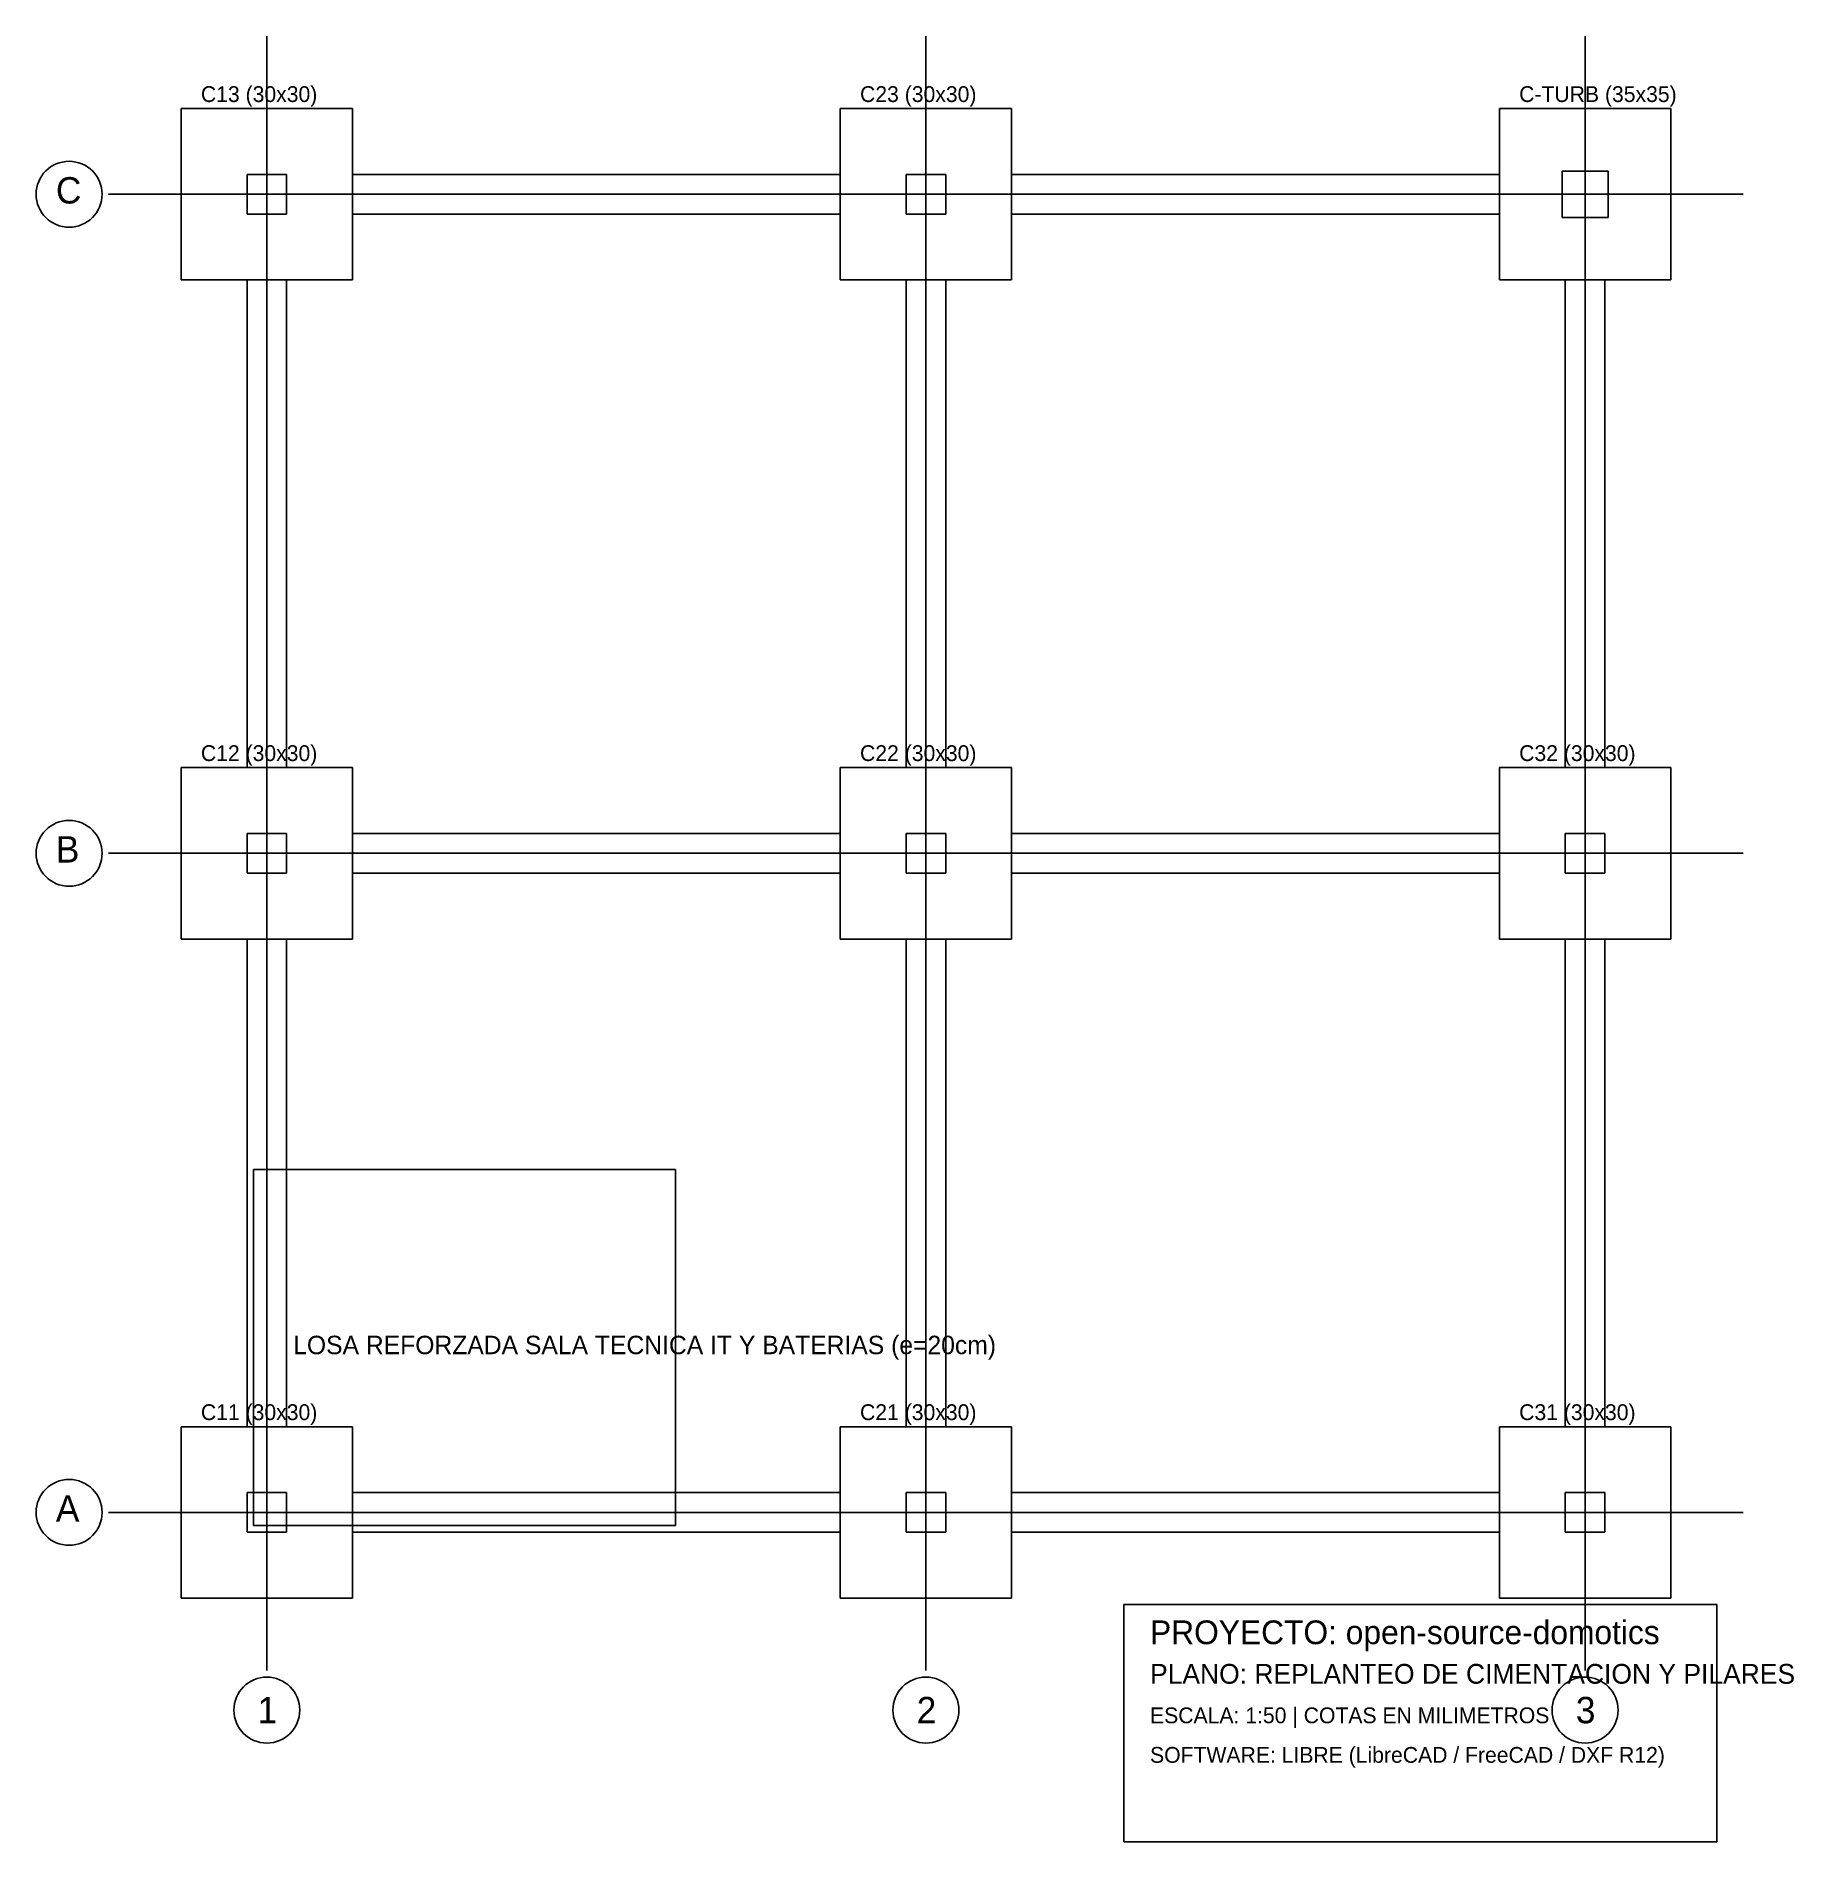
# Model space of a CAD drawing. Extents: x -1750 to 11584, y -2500 to 11200.
import ezdxf

# ---------------------------------------------------------------- set-up
doc = ezdxf.new("R2010")
doc.units = 0
for name, color, linetype in [('CIM_RIOSTRAS', 3, 'CONTINUOUS'), ('CIM_ZAPATAS', 4, 'CONTINUOUS'), ('EJES', 1, 'CONTINUOUS'), ('ESTR_COLUMNAS', 2, 'CONTINUOUS'), ('SALA_IT_LOSA', 6, 'CONTINUOUS'), ('TEXTO_COTAS', 7, 'CONTINUOUS')]:
    doc.layers.add(name, color=color, linetype=linetype)

msp = doc.modelspace()

# ---------------------------------------------------------------- linework, layer by layer
at = {"layer": 'CIM_RIOSTRAS'}
for p, q in [((4350, 10150), (650, 10150)), ((650, 10150), (650, 9850)), ((4350, 9850), (4350, 10150)), ((9350, 10150), (5650, 10150)), ((5650, 10150), (5650, 9850)), ((9350, 9850), (9350, 10150)), ((650, 9850), (4350, 9850)), ((5650, 9850), (9350, 9850)), ((150, 9350), (-150, 9350)), ((-150, 9350), (-150, 5650)), ((150, 5650), (150, 9350)), ((5150, 9350), (4850, 9350)), ((4850, 9350), (4850, 5650)), ((5150, 5650), (5150, 9350)), ((10150, 9350), (9850, 9350)), ((9850, 9350), (9850, 5650)), ((10150, 5650), (10150, 9350)), ((-150, 5650), (150, 5650)), ((4850, 5650), (5150, 5650)), ((9850, 5650), (10150, 5650)), ((4350, 5150), (650, 5150)), ((650, 5150), (650, 4850)), ((4350, 4850), (4350, 5150)), ((9350, 5150), (5650, 5150)), ((5650, 5150), (5650, 4850)), ((9350, 4850), (9350, 5150)), ((650, 4850), (4350, 4850)), ((5650, 4850), (9350, 4850)), ((150, 4350), (-150, 4350)), ((-150, 4350), (-150, 650)), ((150, 650), (150, 4350)), ((5150, 4350), (4850, 4350)), ((4850, 4350), (4850, 650)), ((5150, 650), (5150, 4350)), ((10150, 4350), (9850, 4350)), ((9850, 4350), (9850, 650)), ((10150, 650), (10150, 4350)), ((-150, 650), (150, 650)), ((4850, 650), (5150, 650)), ((9850, 650), (10150, 650)), ((4350, 150), (650, 150)), ((650, 150), (650, -150)), ((4350, -150), (4350, 150)), ((9350, 150), (5650, 150)), ((5650, 150), (5650, -150)), ((9350, -150), (9350, 150)), ((650, -150), (4350, -150)), ((5650, -150), (9350, -150))]:
    msp.add_line(p, q, dxfattribs=at)
at = {"layer": 'CIM_ZAPATAS'}
for p, q in [((650, 10650), (-650, 10650)), ((-650, 10650), (-650, 9350)), ((650, 9350), (650, 10650)), ((5650, 10650), (4350, 10650)), ((4350, 10650), (4350, 9350)), ((5650, 9350), (5650, 10650)), ((10650, 10650), (9350, 10650)), ((9350, 10650), (9350, 9350)), ((10650, 9350), (10650, 10650)), ((-650, 9350), (650, 9350)), ((4350, 9350), (5650, 9350)), ((9350, 9350), (10650, 9350)), ((650, 5650), (-650, 5650)), ((-650, 5650), (-650, 4350)), ((650, 4350), (650, 5650)), ((5650, 5650), (4350, 5650)), ((4350, 5650), (4350, 4350)), ((5650, 4350), (5650, 5650)), ((10650, 5650), (9350, 5650)), ((9350, 5650), (9350, 4350)), ((10650, 4350), (10650, 5650)), ((-650, 4350), (650, 4350)), ((4350, 4350), (5650, 4350)), ((9350, 4350), (10650, 4350)), ((650, 650), (-650, 650)), ((-650, 650), (-650, -650)), ((650, -650), (650, 650)), ((5650, 650), (4350, 650)), ((4350, 650), (4350, -650)), ((5650, -650), (5650, 650)), ((10650, 650), (9350, 650)), ((9350, 650), (9350, -650)), ((10650, -650), (10650, 650)), ((-650, -650), (650, -650)), ((4350, -650), (5650, -650)), ((9350, -650), (10650, -650))]:
    msp.add_line(p, q, dxfattribs=at)
at = {"layer": 'EJES'}
for p, q in [((0, -1200), (0, 11200)), ((5000, -1200), (5000, 11200)), ((10000, -1200), (10000, 11200)), ((-1200, 10000), (11200, 10000)), ((-1200, 5000), (11200, 5000)), ((-1200, 0), (11200, 0))]:
    msp.add_line(p, q, dxfattribs=at)
for centre in [(-1500, 10000), (-1500, 5000), (-1500, 0), (0, -1500), (5000, -1500), (10000, -1500)]:
    msp.add_circle(centre, 250, dxfattribs=at)
at = {"layer": 'ESTR_COLUMNAS'}
for p, q in [((150, 10150), (-150, 10150)), ((-150, 10150), (-150, 9850)), ((150, 9850), (150, 10150)), ((5150, 10150), (4850, 10150)), ((4850, 10150), (4850, 9850)), ((5150, 9850), (5150, 10150)), ((10175, 10175), (9825, 10175)), ((9825, 10175), (9825, 9825)), ((10175, 9825), (10175, 10175)), ((-150, 9850), (150, 9850)), ((4850, 9850), (5150, 9850)), ((9825, 9825), (10175, 9825)), ((150, 5150), (-150, 5150)), ((-150, 5150), (-150, 4850)), ((150, 4850), (150, 5150)), ((5150, 5150), (4850, 5150)), ((4850, 5150), (4850, 4850)), ((5150, 4850), (5150, 5150)), ((10150, 5150), (9850, 5150)), ((9850, 5150), (9850, 4850)), ((10150, 4850), (10150, 5150)), ((-150, 4850), (150, 4850)), ((4850, 4850), (5150, 4850)), ((9850, 4850), (10150, 4850)), ((150, 150), (-150, 150)), ((-150, 150), (-150, -150)), ((150, -150), (150, 150)), ((5150, 150), (4850, 150)), ((4850, 150), (4850, -150)), ((5150, -150), (5150, 150)), ((10150, 150), (9850, 150)), ((9850, 150), (9850, -150)), ((10150, -150), (10150, 150)), ((-150, -150), (150, -150)), ((4850, -150), (5150, -150)), ((9850, -150), (10150, -150))]:
    msp.add_line(p, q, dxfattribs=at)
at = {"layer": 'SALA_IT_LOSA'}
for p, q in [((3100, 2600), (-100, 2600)), ((-100, 2600), (-100, -100)), ((3100, -100), (3100, 2600)), ((-100, -100), (3100, -100))]:
    msp.add_line(p, q, dxfattribs=at)
at = {"layer": 'TEXTO_COTAS'}
for p, q in [((11000, -700), (6500, -700)), ((6500, -700), (6500, -2500)), ((11000, -2500), (11000, -700)), ((6500, -2500), (11000, -2500))]:
    msp.add_line(p, q, dxfattribs=at)

# ---------------------------------------------------------------- texts
for s, height, p in [('C13 (30x30)', 120, (-500, 10700)), ('C23 (30x30)', 120, (4500, 10700)), ('C-TURB (35x35)', 120, (9500, 10700)), ('C', 200, (-1600, 9930)), ('C12 (30x30)', 120, (-500, 5700)), ('C22 (30x30)', 120, (4500, 5700)), ('C32 (30x30)', 120, (9500, 5700)), ('B', 200, (-1600, 4930)), ('LOSA REFORZADA SALA TECNICA IT Y BATERIAS (e=20cm)', 140, (200, 1200)), ('C11 (30x30)', 120, (-500, 700)), ('C21 (30x30)', 120, (4500, 700)), ('C31 (30x30)', 120, (9500, 700)), ('A', 200, (-1600, -70)), ('PROYECTO: open-source-domotics', 180, (6700, -1000)), ('PLANO: REPLANTEO DE CIMENTACION Y PILARES', 150, (6700, -1300)), ('1', 200, (-70, -1600)), ('2', 200, (4930, -1600)), ('ESCALA: 1:50 | COTAS EN MILIMETROS', 120, (6700, -1600)), ('3', 200, (9930, -1600)), ('SOFTWARE: LIBRE (LibreCAD / FreeCAD / DXF R12)', 120, (6700, -1900))]:
    msp.add_text(s, height=height, dxfattribs=at).set_placement(p)

doc.saveas('drawing.dxf')
